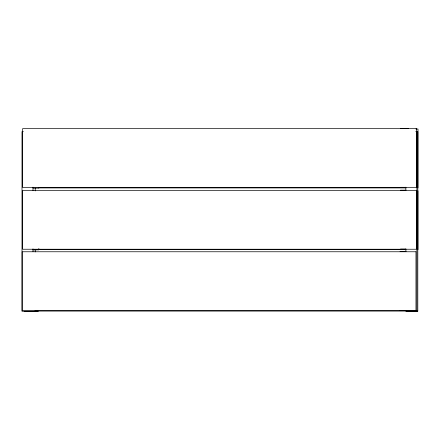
<?xml version="1.0" encoding="UTF-8"?>
<svg xmlns="http://www.w3.org/2000/svg" width="440" height="440" viewBox="0 0 440 440"><rect width="100%" height="100%" fill="white"/><g stroke="black" fill="none" stroke-linecap="round" stroke-linejoin="round"><path stroke-width="0.66" d="M400.499 128.414L408.353 128.414M415.938 129.025L418 129.025L418 187.919M23.375 131.654L22 131.654L22 311.267L38.368 311.267M415.75 131.654L417.808 131.654L417.808 311.267L405.889 311.267M400.499 187.303L405.735 187.303M38.654 187.919L405.631 187.919M32.95 188.106L38.841 188.106M400.499 190.163L405.735 190.163M400.499 249.051L405.735 249.051M38.654 249.662L405.631 249.662M32.95 249.854L38.841 249.854L38.841 248.485M400.026 251.576L405.917 251.576M400.026 310.464L405.917 310.464M34.744 311.075L417.527 311.075M24.222 311.586L35.222 311.586M418 190.773L418 249.662M416.884 131.654L416.884 311.267M405.889 187.181L405.889 190.608M405.889 248.881L405.889 251.625M35.222 188.188L35.222 190.927M35.222 249.887L35.222 251.944M32.995 187.181L32.995 190.608M32.995 248.881L32.995 251.625M416.438 128.607L22.66 128.607L22.66 187.495L416.438 187.495L416.438 128.607M416.438 190.35L22.66 190.35L22.66 249.238L416.438 249.238L416.438 190.35M415.965 251.763L22.187 251.763L22.187 310.651L415.965 310.651L415.965 251.763"/></g></svg>
